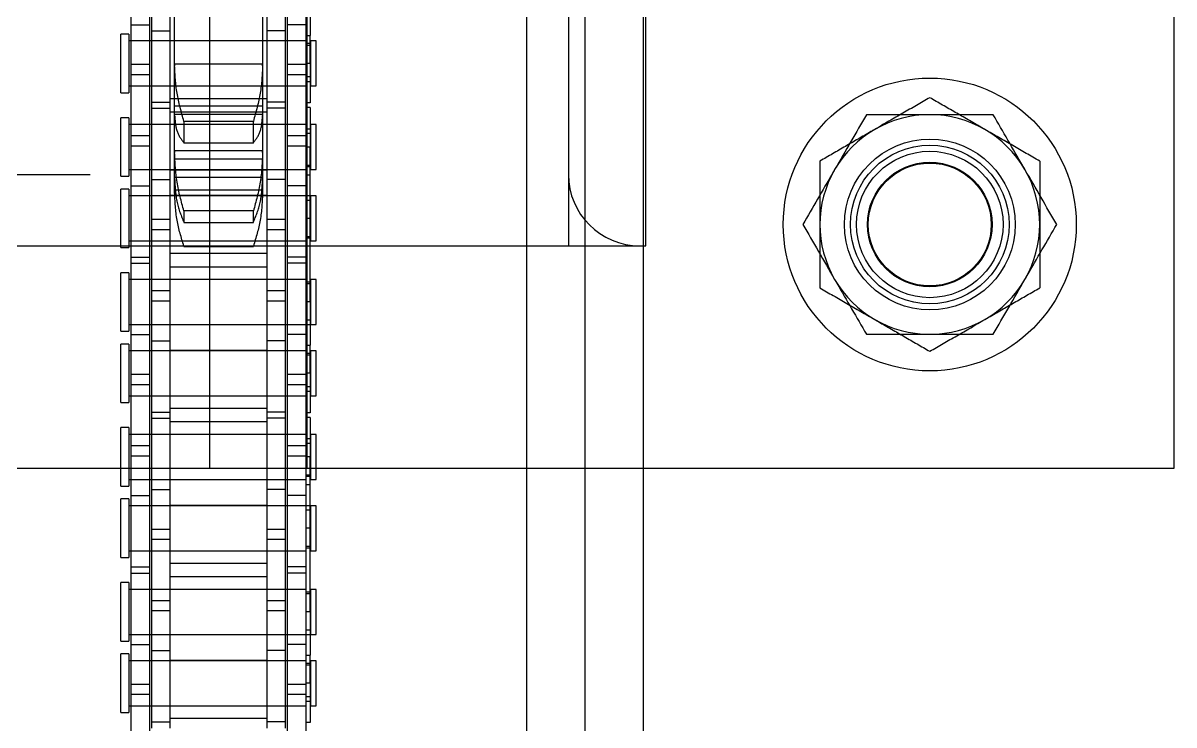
# Model space of a CAD drawing. Header units: metres. Extents: x 0 to 63075, y 0 to 44550.
# Drawn here: x 14339.3 to 14433.6, y 30210.3 to 30267.8 of the extents above; entities that cross this region are included whole.
import ezdxf

# ---------------------------------------------------------------- set-up
doc = ezdxf.new("R2010")
doc.units = ezdxf.units.M
doc.header["$LTSCALE"] = 75
doc.linetypes.add('HIDDEN2', pattern=[4.7625, 3.175, -1.5875])
for name, color, linetype in [('SDM', 7, 'Continuous'), ('SL4', 4, 'Continuous'), ('ST1', 7, 'HIDDEN2')]:
    doc.layers.add(name, color=color, linetype=linetype)

# ---------------------------------------------------------------- blocks, each defined once
blk = doc.blocks.new('A$Ca53c419a')
at = {"layer": 'SL4'}
for p, q in [((3669.713, 215.76), (4459.475, 215.76)), ((4619.715, 206.235), (3669.713, 206.235)), ((3830.725, 162.75), (3830.725, 206.235)), ((3848.975, 206.235), (3848.975, 206)), ((3848.975, 206), (3882.873, 206)), ((3930.725, 162.75), (3830.725, 162.75))]:
    blk.add_line(p, q, dxfattribs=at)
for start, end in [(60, 120), (120, 180), (0, 60), (180, 240), (300, 0), (240, 300)]:
    blk.add_arc((3850.725, 182.75), 9, start, end, dxfattribs=at)
for points, knots in [([(3850.725, 193.142), (3849.994, 192.72), (3848.519, 191.869), (3846.994, 190.988), (3846.225, 190.544)], [0, 0, 0, 0, 0.495458, 1, 1, 1, 1]), ([(3855.225, 190.544), (3855.118, 190.606), (3854.311, 191.072), (3852.788, 191.951), (3851.417, 192.743), (3850.725, 193.142)], [0, 0, 0, 0, 0.07009, 0.5307844, 1, 1, 1, 1]), ([(3846.225, 190.544), (3846.118, 190.483), (3845.311, 190.016), (3843.788, 189.137), (3842.417, 188.346), (3841.725, 187.946)], [0, 0, 0, 0, 0.07009, 0.530784, 1, 1, 1, 1]), ([(3859.725, 187.946), (3858.994, 188.368), (3857.519, 189.22), (3855.994, 190.1), (3855.225, 190.544)], [0, 0, 0, 0, 0.495458, 1, 1, 1, 1]), ([(3841.725, 187.946), (3841.725, 187.614), (3841.725, 185.923), (3841.725, 184.164), (3841.725, 182.75)], [0, 0, 0, 0, 0.196353, 1, 1, 1, 1]), ([(3859.725, 182.75), (3859.725, 184.164), (3859.725, 185.923), (3859.725, 187.614), (3859.725, 187.946)], [0, 0, 0, 0, 0.803647, 1, 1, 1, 1]), ([(3841.725, 182.75), (3841.725, 182.363), (3841.725, 180.605), (3841.725, 178.89), (3841.725, 177.554)], [0, 0, 0, 0, 0.220364, 1, 1, 1, 1]), ([(3859.725, 177.554), (3859.725, 178.89), (3859.725, 180.605), (3859.725, 182.363), (3859.725, 182.75)], [0, 0, 0, 0, 0.779636, 1, 1, 1, 1]), ([(3841.725, 177.554), (3842.456, 177.132), (3843.931, 176.28), (3845.456, 175.4), (3846.225, 174.956)], [0, 0, 0, 0, 0.495458, 1, 1, 1, 1]), ([(3855.225, 174.956), (3855.332, 175.017), (3856.139, 175.484), (3857.662, 176.363), (3859.033, 177.154), (3859.725, 177.554)], [0, 0, 0, 0, 0.07009, 0.530784, 1, 1, 1, 1]), ([(3846.225, 174.956), (3846.332, 174.894), (3847.139, 174.428), (3848.662, 173.549), (3850.033, 172.757), (3850.725, 172.358)], [0, 0, 0, 0, 0.07009, 0.530784, 1, 1, 1, 1]), ([(3850.725, 172.358), (3851.456, 172.78), (3852.931, 173.631), (3854.456, 174.512), (3855.225, 174.956)], [0, 0, 0, 0, 0.495458, 1, 1, 1, 1])]:
    blk.add_open_spline(points, degree=3, knots=knots, dxfattribs=at)
at = {"layer": 'ST1'}
for p, q in [((3854.825, 489.65), (3854.825, 212.35)), ((3830.725, 206.235), (3830.725, 281.235)), ((3848.975, 281.235), (3848.975, 206.235)), ((3810.728, 249), (3815.525, 249)), ((3810.728, 249), (3810.728, 248.342)), ((3815.525, 248.342), (3815.525, 249)), ((3816.576, 249), (3821.373, 249)), ((3816.576, 249), (3816.576, 248.342)), ((3821.373, 248.342), (3821.373, 249)), ((3823.428, 249), (3828.225, 249)), ((3823.428, 249), (3823.428, 248.342)), ((3828.225, 248.342), (3828.225, 249)), ((3829.276, 249), (3834.073, 249)), ((3829.276, 249), (3829.276, 248.342)), ((3834.073, 248.342), (3834.073, 249)), ((3836.128, 249), (3840.925, 249)), ((3836.128, 249), (3836.128, 248.342)), ((3840.925, 248.342), (3840.925, 249)), ((3841.976, 249), (3846.773, 249)), ((3841.976, 249), (3841.976, 248.342)), ((3846.773, 248.342), (3846.773, 249)), ((3848.828, 249), (3853.625, 249)), ((3848.828, 249), (3848.828, 248.342)), ((3853.625, 248.342), (3853.625, 249)), ((3854.676, 249), (3859.473, 249)), ((3854.676, 249), (3854.676, 248.342)), ((3859.473, 248.342), (3859.473, 249)), ((3861.528, 249), (3866.325, 249)), ((3861.528, 249), (3861.528, 248.342)), ((3866.325, 248.342), (3866.325, 249)), ((3803.1, 248.157), (3812.195, 248.157)), ((3815.525, 248.342), (3810.728, 248.342)), ((3811.282, 248.342), (3811.282, 233.843)), ((3811.282, 248.157), (3811.282, 246.637)), ((3812.195, 248.157), (3813.055, 248.157)), ((3812.195, 246.637), (3812.195, 248.157)), ((3813.055, 248.157), (3822.15, 248.157)), ((3813.055, 248.157), (3813.055, 246.637)), ((3814.972, 233.843), (3814.972, 248.342)), ((3814.972, 246.637), (3814.972, 248.157)), ((3816.302, 248.157), (3816.302, 246.637)), ((3821.373, 248.342), (3816.576, 248.342)), ((3817.13, 248.342), (3817.13, 233.843)), ((3817.13, 248.157), (3817.13, 246.637)), ((3820.82, 233.843), (3820.82, 248.342)), ((3820.82, 246.637), (3820.82, 248.157)), ((3822.15, 248.157), (3822.15, 246.637)), ((3822.15, 248.157), (3828.5, 248.157)), ((3822.652, 248.157), (3822.652, 246.637)), ((3828.225, 248.342), (3823.428, 248.342)), ((3823.982, 248.342), (3823.982, 233.843)), ((3823.982, 248.157), (3823.982, 246.637)), ((3827.672, 233.843), (3827.672, 248.342)), ((3827.672, 246.637), (3827.672, 248.157)), ((3828.5, 248.157), (3828.5, 246.637)), ((3828.5, 248.157), (3837.595, 248.157)), ((3834.073, 248.342), (3829.276, 248.342)), ((3829.83, 248.342), (3829.83, 233.843)), ((3829.83, 248.157), (3829.83, 246.637)), ((3831.747, 246.637), (3831.747, 248.157)), ((3832.607, 248.157), (3832.607, 246.637)), ((3833.52, 233.843), (3833.52, 248.342)), ((3833.52, 246.637), (3833.52, 248.157)), ((3840.925, 248.342), (3836.128, 248.342)), ((3836.682, 248.342), (3836.682, 233.843)), ((3836.682, 248.157), (3836.682, 246.637)), ((3837.595, 248.157), (3838.455, 248.157)), ((3837.595, 246.637), (3837.595, 248.157)), ((3838.455, 248.157), (3847.55, 248.157)), ((3838.455, 248.157), (3838.455, 246.637)), ((3840.372, 233.843), (3840.372, 248.342)), ((3840.372, 246.637), (3840.372, 248.157)), ((3841.702, 248.157), (3841.702, 246.637)), ((3846.773, 248.342), (3841.976, 248.342)), ((3842.53, 248.342), (3842.53, 233.843)), ((3842.53, 248.157), (3842.53, 246.637)), ((3846.22, 233.843), (3846.22, 248.342)), ((3846.22, 246.637), (3846.22, 248.157)), ((3847.55, 248.157), (3847.55, 246.637)), ((3847.55, 248.157), (3853.9, 248.157)), ((3848.052, 248.157), (3848.052, 246.637)), ((3853.625, 248.342), (3848.828, 248.342)), ((3849.382, 248.342), (3849.382, 233.843)), ((3849.382, 248.157), (3849.382, 246.637)), ((3853.072, 233.843), (3853.072, 248.342)), ((3853.072, 246.637), (3853.072, 248.157)), ((3853.9, 248.157), (3853.9, 246.637)), ((3853.9, 248.157), (3862.995, 248.157)), ((3859.473, 248.342), (3854.676, 248.342)), ((3855.23, 248.342), (3855.23, 233.843)), ((3855.23, 248.157), (3855.23, 246.637)), ((3857.147, 246.637), (3857.147, 248.157)), ((3858.007, 248.157), (3858.007, 246.637)), ((3858.92, 233.843), (3858.92, 248.342)), ((3858.92, 246.637), (3858.92, 248.157)), ((3866.325, 248.342), (3861.528, 248.342)), ((3862.082, 248.342), (3862.082, 233.843)), ((3862.082, 248.157), (3862.082, 246.637)), ((3862.995, 248.157), (3863.855, 248.157)), ((3862.995, 246.637), (3862.995, 248.157)), ((3863.855, 248.157), (3872.95, 248.157)), ((3863.855, 248.157), (3863.855, 246.637)), ((3865.772, 233.843), (3865.772, 248.342)), ((3865.772, 246.637), (3865.772, 248.157)), ((3867.102, 248.157), (3867.102, 246.637)), ((3803.1, 246.637), (3812.195, 246.637)), ((3809.45, 246.485), (3815.8, 246.485)), ((3809.952, 246.485), (3809.952, 244.965)), ((3811.282, 246.485), (3811.282, 244.965)), ((3812.195, 246.637), (3813.055, 246.637)), ((3813.055, 246.637), (3822.15, 246.637)), ((3814.972, 244.965), (3814.972, 246.485)), ((3815.8, 246.485), (3815.8, 244.965)), ((3815.8, 246.485), (3824.895, 246.485)), ((3817.13, 246.485), (3817.13, 244.965)), ((3819.047, 244.965), (3819.047, 246.485)), ((3819.907, 246.485), (3819.907, 244.965)), ((3820.82, 244.965), (3820.82, 246.485)), ((3822.15, 246.637), (3828.5, 246.637)), ((3823.982, 246.485), (3823.982, 244.965)), ((3824.895, 246.485), (3825.755, 246.485)), ((3824.895, 244.965), (3824.895, 246.485)), ((3825.755, 246.485), (3834.85, 246.485)), ((3825.755, 246.485), (3825.755, 244.965)), ((3827.672, 244.965), (3827.672, 246.485)), ((3828.5, 246.637), (3837.595, 246.637)), ((3829.002, 246.485), (3829.002, 244.965)), ((3829.83, 246.485), (3829.83, 244.965)), ((3833.52, 244.965), (3833.52, 246.485)), ((3834.85, 246.485), (3834.85, 244.965)), ((3834.85, 246.485), (3841.2, 246.485)), ((3835.352, 246.485), (3835.352, 244.965)), ((3836.682, 246.485), (3836.682, 244.965)), ((3837.595, 246.637), (3838.455, 246.637)), ((3838.455, 246.637), (3847.55, 246.637)), ((3840.372, 244.965), (3840.372, 246.485)), ((3841.2, 246.485), (3841.2, 244.965)), ((3841.2, 246.485), (3850.295, 246.485)), ((3842.53, 246.485), (3842.53, 244.965)), ((3844.447, 244.965), (3844.447, 246.485)), ((3845.307, 246.485), (3845.307, 244.965)), ((3846.22, 244.965), (3846.22, 246.485)), ((3847.55, 246.637), (3853.9, 246.637)), ((3849.382, 246.485), (3849.382, 244.965)), ((3850.295, 246.485), (3851.155, 246.485)), ((3850.295, 244.965), (3850.295, 246.485)), ((3851.155, 246.485), (3860.25, 246.485)), ((3851.155, 246.485), (3851.155, 244.965)), ((3853.072, 244.965), (3853.072, 246.485)), ((3853.9, 246.637), (3862.995, 246.637)), ((3854.402, 246.485), (3854.402, 244.965)), ((3855.23, 246.485), (3855.23, 244.965)), ((3858.92, 244.965), (3858.92, 246.485)), ((3860.25, 246.485), (3860.25, 244.965)), ((3860.25, 246.485), (3866.6, 246.485)), ((3860.752, 246.485), (3860.752, 244.965)), ((3862.082, 246.485), (3862.082, 244.965)), ((3862.995, 246.637), (3863.855, 246.637)), ((3863.855, 246.637), (3872.95, 246.637)), ((3865.772, 244.965), (3865.772, 246.485)), ((3866.6, 246.485), (3866.6, 244.965)), ((3866.6, 246.485), (3875.695, 246.485)), ((3809.45, 244.965), (3815.8, 244.965)), ((3810.235, 237.035), (3810.235, 244.965)), ((3811.282, 244.965), (3811.282, 237.035)), ((3814.972, 237.035), (3814.972, 244.965)), ((3815.015, 244.965), (3815.015, 237.035)), ((3815.8, 244.965), (3824.895, 244.965)), ((3817.087, 237.035), (3817.087, 244.965)), ((3817.13, 244.965), (3817.13, 237.035)), ((3820.82, 237.035), (3820.82, 244.965)), ((3821.867, 244.965), (3821.867, 237.035)), ((3822.935, 237.035), (3822.935, 244.965)), ((3823.982, 244.965), (3823.982, 237.035)), ((3824.895, 244.965), (3825.755, 244.965)), ((3825.755, 244.965), (3834.85, 244.965)), ((3827.672, 237.035), (3827.672, 244.965)), ((3827.715, 244.965), (3827.715, 237.035)), ((3829.787, 237.035), (3829.787, 244.965)), ((3829.83, 244.965), (3829.83, 237.035)), ((3833.52, 237.035), (3833.52, 244.965)), ((3834.567, 244.965), (3834.567, 237.035)), ((3834.85, 244.965), (3841.2, 244.965)), ((3835.635, 237.035), (3835.635, 244.965)), ((3836.682, 244.965), (3836.682, 237.035)), ((3840.372, 237.035), (3840.372, 244.965)), ((3840.415, 244.965), (3840.415, 237.035)), ((3841.2, 244.965), (3850.295, 244.965)), ((3842.487, 237.035), (3842.487, 244.965)), ((3842.53, 244.965), (3842.53, 237.035)), ((3846.22, 237.035), (3846.22, 244.965)), ((3847.267, 244.965), (3847.267, 237.035)), ((3848.335, 237.035), (3848.335, 244.965)), ((3849.382, 244.965), (3849.382, 237.035)), ((3850.295, 244.965), (3851.155, 244.965)), ((3851.155, 244.965), (3860.25, 244.965)), ((3853.072, 237.035), (3853.072, 244.965)), ((3853.115, 244.965), (3853.115, 237.035)), ((3853.265, 244.605), (3853.406, 244.605)), ((3853.406, 244.605), (3853.532, 244.605)), ((3853.532, 244.605), (3853.406, 244.605)), ((3853.532, 237.395), (3853.532, 244.605)), ((3853.532, 244.605), (3854.462, 244.605)), ((3854.462, 244.605), (3856.627, 244.605)), ((3854.571, 237.395), (3854.571, 244.605)), ((3855.187, 237.035), (3855.187, 244.965)), ((3855.23, 244.965), (3855.23, 237.035)), ((3856.07, 237.395), (3856.07, 244.605)), ((3856.627, 244.605), (3856.756, 244.605)), ((3856.756, 244.605), (3856.627, 244.605)), ((3856.756, 237.395), (3856.756, 244.605)), ((3856.756, 244.605), (3859.669, 244.605)), ((3858.92, 237.035), (3858.92, 244.965)), ((3859.669, 244.605), (3863.738, 244.605)), ((3859.748, 237.395), (3859.748, 244.605)), ((3859.967, 244.965), (3859.967, 237.035)), ((3860.25, 244.965), (3866.6, 244.965)), ((3860.417, 237.395), (3860.417, 244.605)), ((3861.035, 237.035), (3861.035, 244.965)), ((3862.082, 244.965), (3862.082, 237.035)), ((3863.738, 244.605), (3863.853, 244.605)), ((3863.853, 244.605), (3863.738, 244.605)), ((3863.853, 237.395), (3863.853, 244.605)), ((3863.853, 244.605), (3868.398, 244.605)), ((3865.772, 237.035), (3865.772, 244.965)), ((3865.815, 244.965), (3865.815, 237.035)), ((3866.6, 244.965), (3875.695, 244.965)), ((3848.956, 243.843), (3848.933, 243.843)), ((3848.933, 243.843), (3848.933, 238.157)), ((3848.956, 238.157), (3848.956, 243.843)), ((3851.832, 243.843), (3850.894, 243.843)), ((3850.894, 243.843), (3850.894, 238.157)), ((3851.832, 238.157), (3851.832, 243.843)), ((3859.176, 243.843), (3857.413, 243.843)), ((3857.413, 243.843), (3857.413, 238.157)), ((3859.176, 238.157), (3859.176, 243.843)), ((3830.725, 241.718), (4058.115, 241.718)), ((3848.933, 238.157), (3848.956, 238.157)), ((3850.894, 238.157), (3851.832, 238.157)), ((3857.413, 238.157), (3859.176, 238.157)), ((3809.45, 237.035), (3815.8, 237.035)), ((3809.952, 235.515), (3809.952, 237.035)), ((3811.282, 237.035), (3811.282, 235.515)), ((3814.972, 235.515), (3814.972, 237.035)), ((3815.8, 235.515), (3815.8, 237.035)), ((3815.8, 237.035), (3824.895, 237.035)), ((3817.13, 237.035), (3817.13, 235.515)), ((3819.047, 235.515), (3819.047, 237.035)), ((3819.907, 237.035), (3819.907, 235.515)), ((3820.82, 235.515), (3820.82, 237.035)), ((3823.982, 237.035), (3823.982, 235.515)), ((3824.895, 237.035), (3825.755, 237.035)), ((3824.895, 235.515), (3824.895, 237.035)), ((3825.755, 237.035), (3834.85, 237.035)), ((3825.755, 237.035), (3825.755, 235.515)), ((3827.672, 235.515), (3827.672, 237.035)), ((3829.002, 235.515), (3829.002, 237.035)), ((3829.83, 237.035), (3829.83, 235.515)), ((3833.52, 235.515), (3833.52, 237.035)), ((3834.85, 235.515), (3834.85, 237.035)), ((3834.85, 237.035), (3841.2, 237.035)), ((3835.352, 235.515), (3835.352, 237.035)), ((3836.682, 237.035), (3836.682, 235.515)), ((3840.372, 235.515), (3840.372, 237.035)), ((3841.2, 235.515), (3841.2, 237.035)), ((3841.2, 237.035), (3850.295, 237.035)), ((3842.53, 237.035), (3842.53, 235.515)), ((3844.447, 235.515), (3844.447, 237.035)), ((3845.307, 237.035), (3845.307, 235.515)), ((3846.22, 235.515), (3846.22, 237.035)), ((3849.382, 237.035), (3849.382, 235.515)), ((3850.295, 237.035), (3851.155, 237.035)), ((3850.295, 235.515), (3850.295, 237.035)), ((3851.155, 237.035), (3860.25, 237.035)), ((3851.155, 237.035), (3851.155, 235.515)), ((3852.769, 237.405), (3853.265, 237.395)), ((3853.072, 235.515), (3853.072, 237.035)), ((3853.406, 237.395), (3853.265, 237.395)), ((3853.532, 237.395), (3853.406, 237.395)), ((3853.406, 237.395), (3853.532, 237.395)), ((3854.462, 237.395), (3853.532, 237.395)), ((3854.402, 235.515), (3854.402, 237.035)), ((3856.627, 237.395), (3854.462, 237.395)), ((3855.23, 237.035), (3855.23, 235.515)), ((3856.756, 237.395), (3856.627, 237.395)), ((3856.627, 237.395), (3856.756, 237.395)), ((3859.669, 237.395), (3856.756, 237.395)), ((3858.92, 235.515), (3858.92, 237.035)), ((3863.738, 237.395), (3859.669, 237.395)), ((3860.25, 235.515), (3860.25, 237.035)), ((3860.25, 237.035), (3866.6, 237.035)), ((3860.752, 235.515), (3860.752, 237.035)), ((3862.082, 237.035), (3862.082, 235.515)), ((3863.853, 237.395), (3863.738, 237.395)), ((3863.738, 237.395), (3863.853, 237.395)), ((3868.398, 237.395), (3863.853, 237.395)), ((3865.772, 235.515), (3865.772, 237.035)), ((3866.6, 235.515), (3866.6, 237.035)), ((3866.6, 237.035), (3875.695, 237.035)), ((3803.1, 235.363), (3812.195, 235.363)), ((3809.45, 235.515), (3815.8, 235.515)), ((3811.282, 235.363), (3811.282, 233.843)), ((3812.195, 235.363), (3813.055, 235.363)), ((3812.195, 233.843), (3812.195, 235.363)), ((3813.055, 235.363), (3822.15, 235.363)), ((3813.055, 235.363), (3813.055, 233.843)), ((3814.972, 233.843), (3814.972, 235.363)), ((3815.8, 235.515), (3824.895, 235.515)), ((3816.302, 233.843), (3816.302, 235.363)), ((3817.13, 235.363), (3817.13, 233.511)), ((3820.82, 233.843), (3820.82, 235.363)), ((3822.15, 233.843), (3822.15, 235.363)), ((3822.15, 235.363), (3828.5, 235.363)), ((3822.652, 233.843), (3822.652, 235.363)), ((3823.982, 235.363), (3823.982, 233.843)), ((3824.895, 235.515), (3825.755, 235.515)), ((3825.755, 235.515), (3834.85, 235.515)), ((3827.672, 233.511), (3827.672, 235.363)), ((3828.5, 233.843), (3828.5, 235.363)), ((3828.5, 235.363), (3837.595, 235.363)), ((3829.83, 235.363), (3829.83, 233.843)), ((3831.747, 233.843), (3831.747, 235.363)), ((3832.607, 235.363), (3832.607, 233.843)), ((3833.52, 233.843), (3833.52, 235.363)), ((3834.85, 235.515), (3841.2, 235.515)), ((3836.682, 235.363), (3836.682, 233.843)), ((3837.595, 235.363), (3838.455, 235.363)), ((3837.595, 233.843), (3837.595, 235.363)), ((3838.455, 235.363), (3847.55, 235.363)), ((3838.455, 235.363), (3838.455, 233.843)), ((3840.372, 233.843), (3840.372, 235.363)), ((3841.2, 235.515), (3850.295, 235.515)), ((3841.702, 233.843), (3841.702, 235.363)), ((3842.53, 235.363), (3842.53, 233.511)), ((3846.22, 233.843), (3846.22, 235.363)), ((3847.55, 233.843), (3847.55, 235.363)), ((3847.55, 235.363), (3853.9, 235.363)), ((3848.052, 233.843), (3848.052, 235.363)), ((3849.382, 235.363), (3849.382, 233.843)), ((3850.295, 235.515), (3851.155, 235.515)), ((3851.155, 235.515), (3860.25, 235.515)), ((3853.072, 233.511), (3853.072, 235.363)), ((3853.9, 233.843), (3853.9, 235.363)), ((3853.9, 235.363), (3862.995, 235.363)), ((3855.23, 235.363), (3855.23, 233.843)), ((3857.147, 233.843), (3857.147, 235.363)), ((3858.007, 235.363), (3858.007, 233.843)), ((3858.92, 233.843), (3858.92, 235.363)), ((3860.25, 235.515), (3866.6, 235.515)), ((3862.082, 235.363), (3862.082, 233.843)), ((3862.995, 235.363), (3863.855, 235.363)), ((3862.995, 233.843), (3862.995, 235.363)), ((3863.855, 235.363), (3872.95, 235.363)), ((3863.855, 235.363), (3863.855, 233.843)), ((3865.772, 233.843), (3865.772, 235.363)), ((3866.6, 235.515), (3875.695, 235.515)), ((3867.102, 233.843), (3867.102, 235.363)), ((3803.1, 233.843), (3812.195, 233.843)), ((3809.896, 233.511), (3809.896, 233.843)), ((3811.651, 233.843), (3811.651, 233.474)), ((3812.02, 233.511), (3812.02, 233.843)), ((3812.195, 233.843), (3813.055, 233.843)), ((3813.055, 233.843), (3822.15, 233.843)), ((3813.127, 233.511), (3813.127, 233.843)), ((3814.603, 233.474), (3814.603, 233.843)), ((3814.746, 233.511), (3814.746, 233.843)), ((3815.423, 233.843), (3815.423, 233.511)), ((3817.499, 233.843), (3817.499, 233.474)), ((3818.975, 233.511), (3818.975, 233.843)), ((3820.451, 233.474), (3820.451, 233.843)), ((3820.594, 233.511), (3820.594, 233.843)), ((3822.15, 233.843), (3828.5, 233.843)), ((3824.208, 233.511), (3824.208, 233.843)), ((3824.351, 233.843), (3824.351, 233.474)), ((3825.827, 233.511), (3825.827, 233.843)), ((3827.303, 233.474), (3827.303, 233.843)), ((3828.5, 233.843), (3837.595, 233.843)), ((3829.379, 233.511), (3829.379, 233.843)), ((3830.056, 233.511), (3830.056, 233.843)), ((3830.199, 233.843), (3830.199, 233.474)), ((3831.675, 233.511), (3831.675, 233.843)), ((3832.782, 233.511), (3832.782, 233.843)), ((3833.151, 233.474), (3833.151, 233.843)), ((3834.906, 233.511), (3834.906, 233.843)), ((3835.296, 233.511), (3835.296, 233.843)), ((3837.051, 233.843), (3837.051, 233.474)), ((3837.42, 233.511), (3837.42, 233.843)), ((3837.595, 233.843), (3838.455, 233.843)), ((3838.455, 233.843), (3847.55, 233.843)), ((3838.527, 233.511), (3838.527, 233.843)), ((3840.003, 233.474), (3840.003, 233.843)), ((3840.146, 233.511), (3840.146, 233.843)), ((3840.823, 233.843), (3840.823, 233.511)), ((3842.899, 233.843), (3842.899, 233.474)), ((3844.375, 233.511), (3844.375, 233.843)), ((3845.851, 233.474), (3845.851, 233.843)), ((3845.994, 233.511), (3845.994, 233.843)), ((3847.55, 233.843), (3853.9, 233.843)), ((3849.608, 233.511), (3849.608, 233.843)), ((3849.751, 233.843), (3849.751, 233.474)), ((3851.227, 233.511), (3851.227, 233.843)), ((3852.703, 233.474), (3852.703, 233.843)), ((3853.9, 233.843), (3862.995, 233.843)), ((3854.779, 233.511), (3854.779, 233.843)), ((3855.456, 233.511), (3855.456, 233.843)), ((3855.599, 233.843), (3855.599, 233.474)), ((3857.075, 233.511), (3857.075, 233.843)), ((3858.182, 233.511), (3858.182, 233.843)), ((3858.551, 233.474), (3858.551, 233.843)), ((3860.306, 233.511), (3860.306, 233.843)), ((3860.696, 233.511), (3860.696, 233.843)), ((3862.451, 233.843), (3862.451, 233.474)), ((3862.82, 233.511), (3862.82, 233.843)), ((3862.995, 233.843), (3863.855, 233.843)), ((3863.855, 233.843), (3872.95, 233.843)), ((3863.927, 233.511), (3863.927, 233.843)), ((3865.403, 233.474), (3865.403, 233.843)), ((3865.546, 233.511), (3865.546, 233.843)), ((3866.223, 233.843), (3866.223, 233.511)), ((3813.127, 233.511), (3809.896, 233.511)), ((3814.972, 233.474), (3811.282, 233.474)), ((3811.282, 233.474), (3811.282, 233)), ((3811.282, 233), (3814.972, 233)), ((3813.127, 233.511), (3815.423, 233.511)), ((3814.972, 233), (3814.972, 233.474)), ((3818.975, 233.511), (3815.423, 233.511)), ((3820.82, 233.474), (3817.13, 233.474)), ((3817.13, 233.474), (3817.13, 233)), ((3817.13, 233), (3820.82, 233)), ((3818.975, 233.511), (3831.675, 233.511)), ((3820.82, 233), (3820.82, 233.474)), ((3827.672, 233.474), (3823.982, 233.474)), ((3823.982, 233.474), (3823.982, 233)), ((3823.982, 233), (3827.672, 233)), ((3827.672, 233), (3827.672, 233.474)), ((3833.52, 233.474), (3829.83, 233.474)), ((3829.83, 233.474), (3829.83, 233)), ((3829.83, 233), (3833.52, 233)), ((4058.177, 233.78), (3830.725, 233.78)), ((3834.906, 233.511), (3831.675, 233.511)), ((3833.52, 233), (3833.52, 233.474)), ((3838.527, 233.511), (3835.296, 233.511)), ((3840.372, 233.474), (3836.682, 233.474)), ((3836.682, 233.474), (3836.682, 233)), ((3836.682, 233), (3840.372, 233)), ((3838.527, 233.511), (3840.823, 233.511)), ((3840.372, 233), (3840.372, 233.474)), ((3844.375, 233.511), (3840.823, 233.511)), ((3846.22, 233.474), (3842.53, 233.474)), ((3842.53, 233.474), (3842.53, 233)), ((3842.53, 233), (3846.22, 233)), ((3844.375, 233.511), (3857.075, 233.511)), ((3846.22, 233), (3846.22, 233.474)), ((3853.072, 233.474), (3849.382, 233.474)), ((3849.382, 233.474), (3849.382, 233)), ((3849.382, 233), (3853.072, 233)), ((3853.072, 233), (3853.072, 233.474)), ((3858.92, 233.474), (3855.23, 233.474)), ((3855.23, 233.474), (3855.23, 233)), ((3855.23, 233), (3858.92, 233)), ((3860.306, 233.511), (3857.075, 233.511)), ((3858.92, 233), (3858.92, 233.474)), ((3863.927, 233.511), (3860.696, 233.511)), ((3865.772, 233.474), (3862.082, 233.474)), ((3862.082, 233.474), (3862.082, 233)), ((3862.082, 233), (3865.772, 233)), ((3863.927, 233.511), (3866.223, 233.511)), ((3865.772, 233), (3865.772, 233.474)), ((3869.775, 233.511), (3866.223, 233.511)), ((3669.713, 215.76), (4459.475, 215.76)), ((3854.825, 212.35), (3848.975, 212.35)), ((3900.275, 212.35), (3854.825, 212.35)), ((4669.713, 210.997), (3669.713, 210.997))]:
    blk.add_line(p, q, dxfattribs=at)
for radius in [12, 7, 6.5, 6, 5.1, 5.036]:
    blk.add_circle((3850.725, 182.75), radius, dxfattribs=at)
blk.add_arc((3854.825, 206.5), 5.85, 90, 180, dxfattribs=at)
for points, knots in [([(3848.956, 243.843), (3849.65, 244.059), (3851.036, 244.492), (3852.616, 244.567), (3853.406, 244.605)], [0, 0, 0, 0, 0.500133, 1, 1, 1, 1]), ([(3854.462, 244.605), (3853.795, 244.567), (3852.459, 244.492), (3851.416, 244.059), (3850.894, 243.843)], [0, 0, 0, 0, 0.499459, 1, 1, 1, 1]), ([(3851.832, 243.843), (3852.614, 244.059), (3854.178, 244.492), (3855.811, 244.567), (3856.627, 244.605)], [0, 0, 0, 0, 0.500152, 1, 1, 1, 1]), ([(3859.669, 244.605), (3859.204, 244.567), (3858.273, 244.492), (3857.7, 244.059), (3857.413, 243.843)], [0, 0, 0, 0, 0.49948, 1, 1, 1, 1]), ([(3859.176, 243.843), (3859.953, 244.059), (3861.505, 244.492), (3862.994, 244.567), (3863.738, 244.605)], [0, 0, 0, 0, 0.500529, 1, 1, 1, 1]), ([(3853.406, 237.395), (3852.617, 237.433), (3851.038, 237.508), (3849.651, 237.94), (3848.956, 238.157)], [0, 0, 0, 0, 0.499098, 1, 1, 1, 1]), ([(3850.894, 238.157), (3851.416, 237.941), (3852.459, 237.508), (3853.795, 237.433), (3854.462, 237.395)], [0, 0, 0, 0, 0.500534, 1, 1, 1, 1]), ([(3856.627, 237.395), (3855.812, 237.433), (3854.179, 237.508), (3852.616, 237.94), (3851.832, 238.157)], [0, 0, 0, 0, 0.499124, 1, 1, 1, 1]), ([(3857.413, 238.157), (3857.7, 237.941), (3858.273, 237.508), (3859.204, 237.433), (3859.669, 237.395)], [0, 0, 0, 0, 0.500513, 1, 1, 1, 1]), ([(3863.738, 237.395), (3862.994, 237.433), (3861.505, 237.508), (3859.953, 237.941), (3859.176, 238.157)], [0, 0, 0, 0, 0.499464, 1, 1, 1, 1]), ([(3845.529, 191.75), (3845.107, 191.019), (3844.255, 189.544), (3843.375, 188.019), (3842.931, 187.25)], [0, 0, 0, 0, 0.495458, 1, 1, 1, 1]), ([(3850.725, 191.75), (3850.253, 191.75), (3848.494, 191.75), (3846.781, 191.75), (3845.529, 191.75)], [0, 0, 0, 0, 0.268634, 1, 1, 1, 1]), ([(3855.921, 191.75), (3855.485, 191.75), (3853.791, 191.75), (3852.031, 191.75), (3850.725, 191.75)], [0, 0, 0, 0, 0.257551, 1, 1, 1, 1]), ([(3858.519, 187.25), (3858.458, 187.357), (3857.991, 188.164), (3857.112, 189.687), (3856.321, 191.058), (3855.921, 191.75)], [0, 0, 0, 0, 0.07009, 0.530784, 1, 1, 1, 1]), ([(3842.931, 187.25), (3842.869, 187.143), (3842.403, 186.336), (3841.524, 184.813), (3840.732, 183.442), (3840.333, 182.75)], [0, 0, 0, 0, 0.07009, 0.530784, 1, 1, 1, 1]), ([(3861.117, 182.75), (3860.695, 183.481), (3859.844, 184.956), (3858.963, 186.481), (3858.519, 187.25)], [0, 0, 0, 0, 0.495458, 1, 1, 1, 1]), ([(3840.333, 182.75), (3840.755, 182.019), (3841.606, 180.544), (3842.487, 179.019), (3842.931, 178.25)], [0, 0, 0, 0, 0.495458, 1, 1, 1, 1]), ([(3858.519, 178.25), (3858.581, 178.357), (3859.047, 179.164), (3859.926, 180.687), (3860.718, 182.058), (3861.117, 182.75)], [0, 0, 0, 0, 0.07009, 0.530784, 1, 1, 1, 1]), ([(3842.931, 178.25), (3842.992, 178.143), (3843.459, 177.336), (3844.338, 175.813), (3845.129, 174.442), (3845.529, 173.75)], [0, 0, 0, 0, 0.07009, 0.530784, 1, 1, 1, 1]), ([(3855.921, 173.75), (3856.343, 174.481), (3857.195, 175.956), (3858.075, 177.481), (3858.519, 178.25)], [0, 0, 0, 0, 0.495458, 1, 1, 1, 1]), ([(3850.725, 173.75), (3850.253, 173.75), (3848.494, 173.75), (3846.781, 173.75), (3845.529, 173.75)], [0, 0, 0, 0, 0.268634, 1, 1, 1, 1]), ([(3855.921, 173.75), (3855.485, 173.75), (3853.791, 173.75), (3852.031, 173.75), (3850.725, 173.75)], [0, 0, 0, 0, 0.257551, 1, 1, 1, 1])]:
    blk.add_open_spline(points, degree=3, knots=knots, dxfattribs=at)

msp = doc.modelspace()

# ---------------------------------------------------------------- block references
at = {"layer": 'SDM', "rotation": 90}
msp.add_blockref('A$Ca53c419a', (14596.359, 26400.599), dxfattribs=at)

doc.saveas('drawing.dxf')
